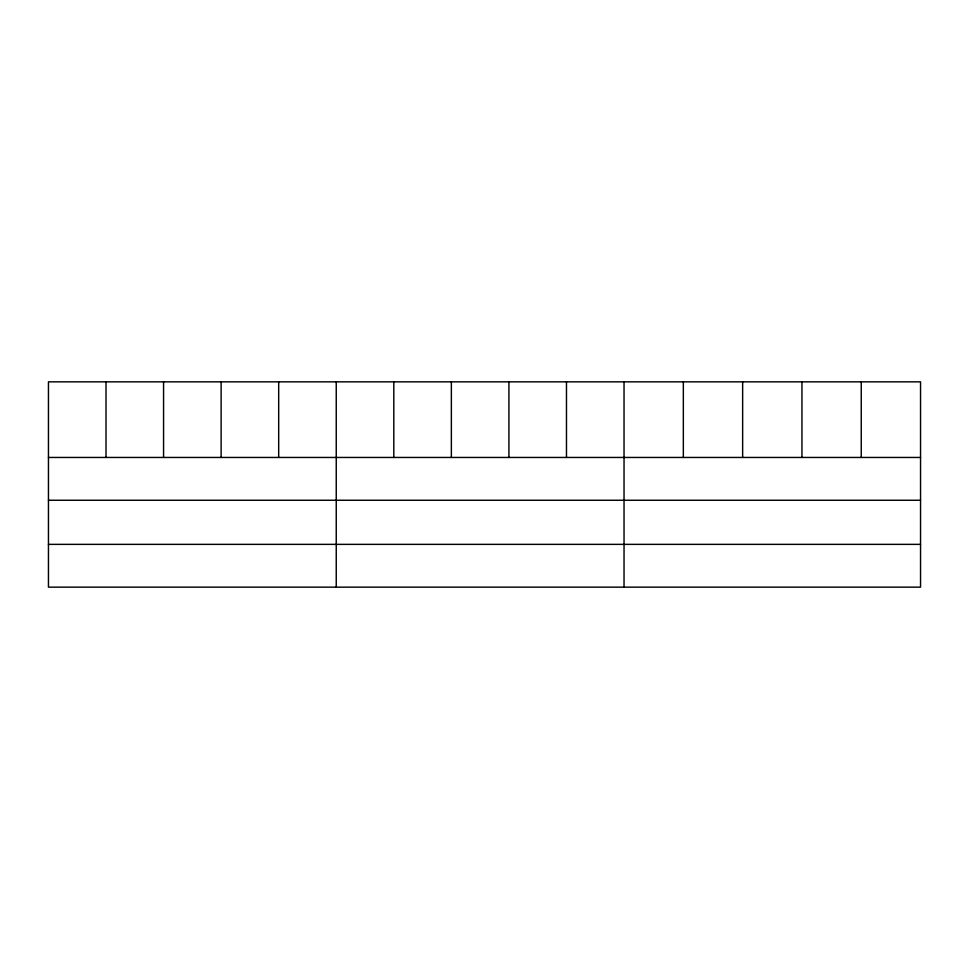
<?xml version="1.0" encoding="UTF-8"?>
<svg xmlns="http://www.w3.org/2000/svg" width="969" height="969" viewBox="0 0 969 969"><rect width="100%" height="100%" fill="white"/><g stroke="black" fill="none" stroke-linecap="round" stroke-linejoin="round"><path stroke-width="1.45" d="M920.55 500.258L920.55 381.847L48.45 381.847L48.45 587.153L920.55 587.153L920.55 500.258L48.45 500.258M48.45 457.453L920.55 457.453M48.45 544.36L920.55 544.36M861.247 381.847L861.247 457.453M801.944 381.847L801.944 457.453M742.642 381.847L742.642 457.453M683.339 381.847L683.339 457.453M624.036 381.847L624.036 587.153M566.477 381.847L566.477 457.453M508.919 381.847L508.919 457.453M451.36 381.847L451.36 457.453M393.802 381.847L393.802 457.453M336.243 381.847L336.243 587.153M278.684 381.847L278.684 457.453M221.126 381.847L221.126 457.453M163.567 381.847L163.567 457.453M106.009 381.847L106.009 457.453"/></g></svg>
